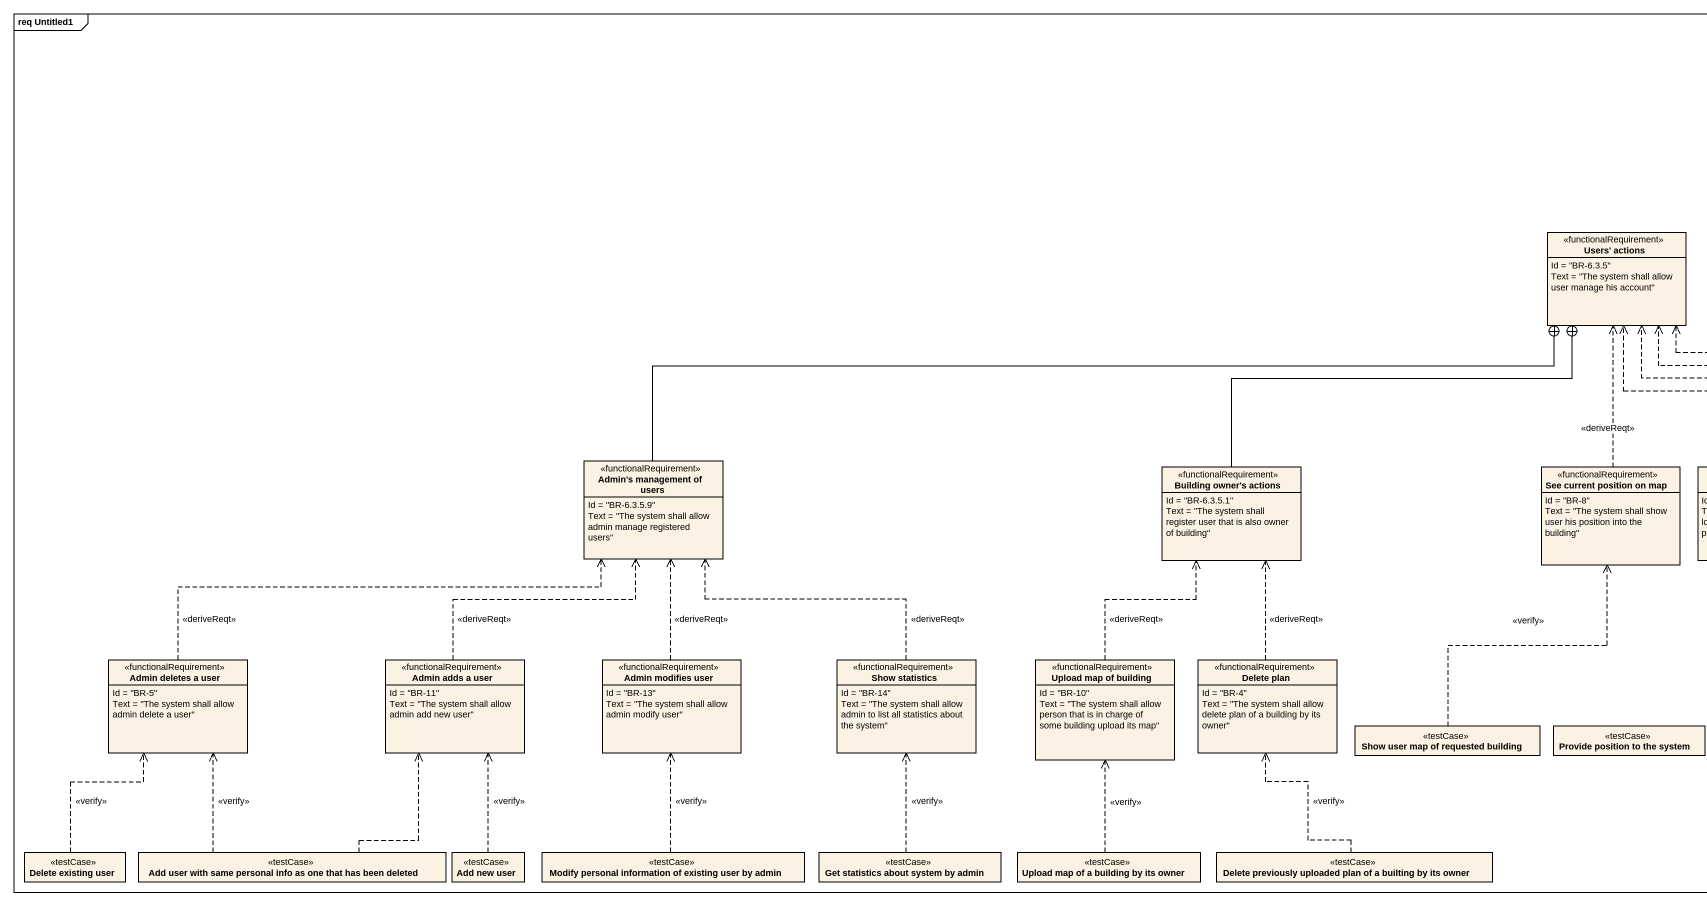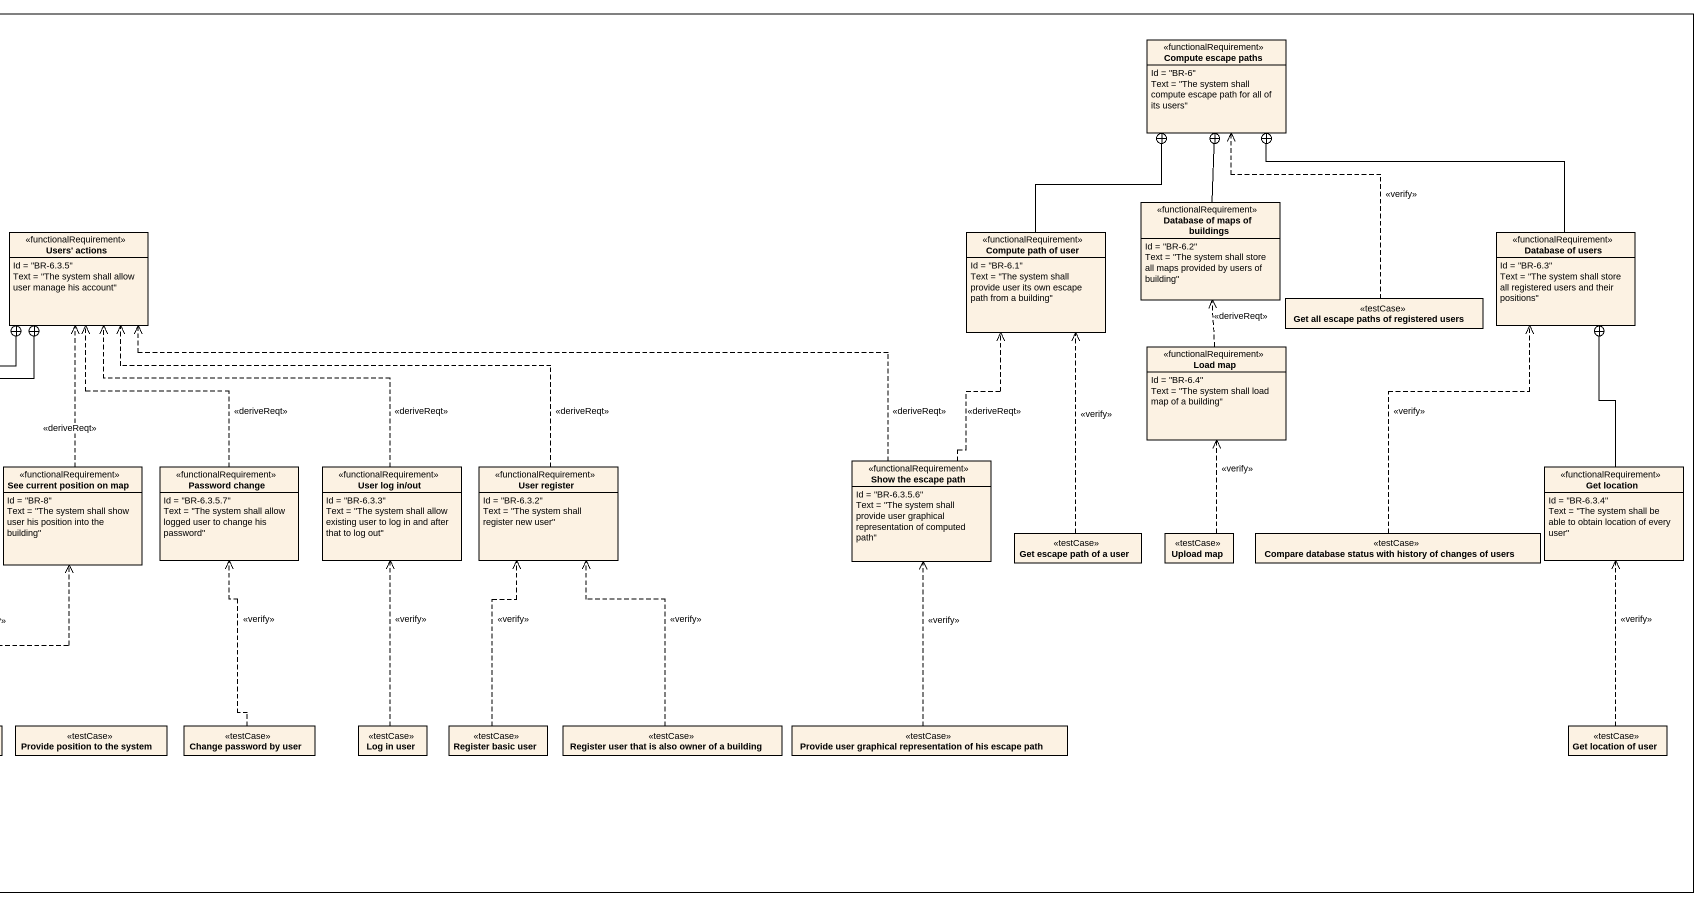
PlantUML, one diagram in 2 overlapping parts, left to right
@startuml
mainframe req Untitled1
hide circle
hide empty members
class "Compute escape paths" as Compute_escape_paths <<functionalRequirement>> {
  Id = "BR-6"
  Text = "The system shall compute escape path for all of its users"
}
class "Database of maps of buildings" as Database_of_maps_of <<functionalRequirement>> {
  Id = "BR-6.2"
  Text = "The system shall store all maps provided by users of building"
}
class "Users' actions" as Users_actions <<functionalRequirement>> {
  Id = "BR-6.3.5"
  Text = "The system shall allow user manage his account"
}
class "Compute path of user" as Compute_path_of_user <<functionalRequirement>> {
  Id = "BR-6.1"
  Text = "The system shall provide user its own escape path from a building"
}
class "Database of users" as Database_of_users <<functionalRequirement>> {
  Id = "BR-6.3"
  Text = "The system shall store all registered users and their positions"
}
class "Get all escape paths of registered users" as Get_all_escape_paths_of <<testCase>>
class "Load map" as Load_map <<functionalRequirement>> {
  Id = "BR-6.4"
  Text = "The system shall load map of a building"
}
class "Admin's management of users" as Admin_s_management_of_users <<functionalRequirement>> {
  Id = "BR-6.3.5.9"
  Text = "The system shall allow admin manage registered users"
}
class "Building owner's actions" as Building_owner_s_actions <<functionalRequirement>> {
  Id = "BR-6.3.5.1"
  Text = "The system shall register user that is also owner of building"
}
class "See current position on map" as See_current_position_on_map <<functionalRequirement>> {
  Id = "BR-8"
  Text = "The system shall show user his position into the building"
}
class "Password change" as Password_change <<functionalRequirement>> {
  Id = "BR-6.3.5.7"
  Text = "The system shall allow logged user to change his password"
}
class "User log in/out" as User_log_in_out <<functionalRequirement>> {
  Id = "BR-6.3.3"
  Text = "The system shall allow existing user to log in and after that to log out"
}
class "User register" as User_register <<functionalRequirement>> {
  Id = "BR-6.3.2"
  Text = "The system shall register new user"
}
class "Show the escape path" as Show_the_escape_path <<functionalRequirement>> {
  Id = "BR-6.3.5.6"
  Text = "The system shall provide user graphical representation of computed path"
}
class "Get location" as Get_location <<functionalRequirement>> {
  Id = "BR-6.3.4"
  Text = "The system shall be able to obtain location of every user"
}
class "Get escape path of a user" as Get_escape_path_of_a_user <<testCase>>
class "Upload map" as Upload_map <<testCase>>
class "Compare database status with history of changes of users" as Compare_database_status <<testCase>>
class "Admin deletes a user" as Admin_deletes_a_user <<functionalRequirement>> {
  Id = "BR-5"
  Text = "The system shall allow admin delete a user"
}
class "Admin adds a user" as Admin_adds_a_user <<functionalRequirement>> {
  Id = "BR-11"
  Text = "The system shall allow admin add new user"
}
class "Admin modifies user" as Admin_modifies_user <<functionalRequirement>> {
  Id = "BR-13"
  Text = "The system shall allow admin modify user"
}
class "Show statistics" as Show_statistics <<functionalRequirement>> {
  Id = "BR-14"
  Text = "The system shall allow admin to list all statistics about the system"
}
class "Upload map of building" as Upload_map_of_building <<functionalRequirement>> {
  Id = "BR-10"
  Text = "The system shall allow person that is in charge of some building upload its map"
}
class "Delete plan" as Delete_plan <<functionalRequirement>> {
  Id = "BR-4"
  Text = "The system shall allow delete plan of a building by its owner"
}
class "Show user map of requested building" as Show_user_map_of_requested <<testCase>>
class "Provide position to the system" as Provide_position_to_the <<testCase>>
class "Change password by user" as Change_password_by_user <<testCase>>
class "Log in user" as Log_in_user <<testCase>>
class "Register basic user" as Register_basic_user <<testCase>>
class "Register user that is also owner of a building" as Register_user_that_is_also <<testCase>>
class "Provide user graphical representation of his escape path" as Provide_user_graphical <<testCase>>
class "Get location of user" as Get_location_of_user <<testCase>>
class "Delete existing user" as Delete_existing_user <<testCase>>
class "Add user with same personal info as one that has been deleted" as Add_user_with_same_personal <<testCase>>
class "Add new user" as Add_new_user <<testCase>>
class "Modify personal information of existing user by admin" as Modify_personal_information <<testCase>>
class "Get statistics about system by admin" as Get_statistics_about_system <<testCase>>
class "Upload map of a building by its owner" as Upload_map_of_a_building_by <<testCase>>
class "Delete previously uploaded plan of a builting by its owner" as Delete_previously_uploaded <<testCase>>
Database_of_maps_of -up-+ Compute_escape_paths
Compute_path_of_user -up-+ Compute_escape_paths
Database_of_users -left-+ Compute_escape_paths
Get_all_escape_paths_of .up.> Compute_escape_paths : <<verify>>
Load_map .up.> Database_of_maps_of : <<deriveReqt>>
Admin_s_management_of_users -right-+ Users_actions
Building_owner_s_actions -up-+ Users_actions
See_current_position_on_map .up.> Users_actions : <<deriveReqt>>
Password_change .up.> Users_actions : <<deriveReqt>>
User_log_in_out .up.> Users_actions : <<deriveReqt>>
User_register .left.> Users_actions : <<deriveReqt>>
Show_the_escape_path .left.> Users_actions : <<deriveReqt>>
Show_the_escape_path .up.> Compute_path_of_user : <<deriveReqt>>
Get_location -up-+ Database_of_users
Get_escape_path_of_a_user .up.> Compute_path_of_user : <<verify>>
Upload_map .up.> Load_map : <<verify>>
Compare_database_status .up.> Database_of_users : <<verify>>
Admin_deletes_a_user .right.> Admin_s_management_of_users : <<deriveReqt>>
Admin_adds_a_user .up.> Admin_s_management_of_users : <<deriveReqt>>
Admin_modifies_user .up.> Admin_s_management_of_users : <<deriveReqt>>
Show_statistics .up.> Admin_s_management_of_users : <<deriveReqt>>
Upload_map_of_building .up.> Building_owner_s_actions : <<deriveReqt>>
Delete_plan .up.> Building_owner_s_actions : <<deriveReqt>>
Show_user_map_of_requested .up.> See_current_position_on_map : <<verify>>
Change_password_by_user .up.> Password_change : <<verify>>
Log_in_user .up.> User_log_in_out : <<verify>>
Register_basic_user .up.> User_register : <<verify>>
Register_user_that_is_also .up.> User_register : <<verify>>
Provide_user_graphical .up.> Show_the_escape_path : <<verify>>
Get_location_of_user .up.> Get_location : <<verify>>
Delete_existing_user .up.> Admin_deletes_a_user : <<verify>>
Add_user_with_same_personal .up.> Admin_deletes_a_user : <<verify>>
Add_user_with_same_personal .up.> Admin_adds_a_user
Add_new_user .up.> Admin_adds_a_user : <<verify>>
Modify_personal_information .up.> Admin_modifies_user : <<verify>>
Get_statistics_about_system .up.> Show_statistics : <<verify>>
Upload_map_of_a_building_by .up.> Upload_map_of_building : <<verify>>
Delete_previously_uploaded .up.> Delete_plan : <<verify>>
@enduml
